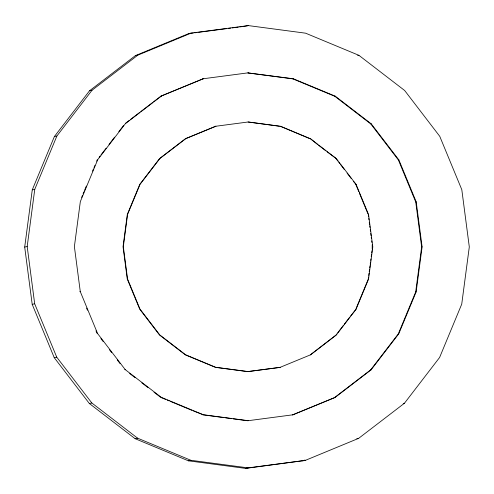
<?xml version="1.0" encoding="UTF-8"?>
<svg xmlns="http://www.w3.org/2000/svg" width="494" height="494" viewBox="0 0 494 494"><rect width="100%" height="100%" fill="white"/><g stroke="black" fill="none" stroke-linecap="round" stroke-linejoin="round"><path stroke-width="0.74" d="M24.7 247.08L32.271 189.85L54.389 136.535L89.544 90.766L135.35 55.655L188.677 33.611L191.166 33.092L248.389 25.602L305.595 33.184L358.897 55.316L404.654 90.501L439.753 136.325L461.804 189.677L469.3 246.92L461.729 304.15L439.611 357.465L404.456 403.234L358.65 438.345L305.323 460.389L245.611 468.398L188.405 460.816L135.103 438.684L89.346 403.499L54.247 357.675L32.196 304.323L24.7 247.08L27.189 246.562L34.759 189.332L56.878 136.017L92.032 90.248L137.838 55.137L191.166 33.092M215.569 126.279L248.136 121.993L280.419 126.273L310.498 138.765L336.315 158.617L356.125 184.472L368.567 214.581L372.797 246.883L368.524 279.172L356.044 309.263L336.204 335.086L310.356 354.896L279.981 367.4L247.692 371.624L215.415 367.345L185.336 354.853L159.513 335.006L139.709 309.145L127.267 279.036L123.037 246.741L127.31 214.445L139.79 184.361L159.63 158.531L185.472 138.721L215.847 126.223L185.472 138.721M280.265 367.338L247.976 371.562L215.693 367.289L185.621 354.797L159.797 334.944L139.987 309.083L127.551 278.98L123.321 246.679L127.588 214.384L140.068 184.299L159.908 158.475L185.756 138.66M356.051 308.62L368.24 279.233L368.536 276.98M368.74 275.479L369.037 273.225M369.234 271.725L369.531 269.471M369.728 267.97L370.031 265.716M370.228 264.21L370.525 261.962M370.722 260.455L370.926 258.955M371.222 256.701L371.519 254.447M371.716 252.947L372.013 250.693M372.217 249.192L372.217 244.684M334.611 397.534L370.636 369.92L398.288 333.925L415.682 291.991L421.635 246.981L415.738 201.96L398.399 159.994L370.79 123.951L334.802 96.287L292.88 78.873L247.889 72.914L293.35 78.774L335.272 96.188L371.26 123.858L398.868 159.902L416.207 201.861L422.104 246.883L416.152 291.892L398.757 333.827L371.105 369.827L335.08 397.435L292.664 414.874L335.08 397.435M81.633 197.421L82.523 195.291M83.109 193.87L83.992 191.74M84.585 190.314L86.351 186.053M92.545 171.128L93.428 168.991M94.021 167.571L94.904 165.441M96.676 161.174L97.262 159.753M99.14 157.314L100.072 156.092M101.011 154.875L106.167 148.163M108.983 144.501L114.602 137.178M118.826 131.688L123.512 125.587M310.356 354.896L335.92 335.148L336.846 333.944M337.766 332.746L343.305 325.534M344.225 324.336L349.764 317.129M350.684 315.925L356.044 309.263M125.525 123.284L129.187 120.48M130.41 119.542L139.567 112.521M140.79 111.588L152.393 102.696M153.615 101.758L160.939 96.145L203.355 78.707L160.939 96.145M161.408 96.046L125.383 123.654L97.732 159.655L80.337 201.589L74.384 246.599L80.281 291.621L97.621 333.58L125.229 369.623L161.217 397.293L203.139 414.707L248.13 420.666L247.661 420.764L293.133 414.775M302.834 460.908L304.965 460.025M248.389 25.602L243.61 26.417M135.35 55.655L137.838 55.137M89.544 90.766L92.032 90.248M357.65 55.575L358.897 55.316M292.88 78.873L293.35 78.774M54.389 136.535L56.878 136.017M334.802 96.287L335.272 96.188M248.136 121.993L279.388 126.229M280.419 126.273L309.516 138.53M32.271 189.85L34.759 189.332M370.79 123.951L371.26 123.858M310.498 138.765L317.42 144.359M327.028 151.751L336.315 158.617M398.399 159.994L398.868 159.902M353.537 181.526L356.125 184.472M415.738 201.96L416.207 201.861M368.567 214.581L368.58 216.891M79.812 291.719L80.281 291.621M32.196 304.323L34.685 303.804L56.73 357.156L91.835 402.981L137.591 438.166L190.894 460.297L248.099 467.88L305.323 460.389M421.635 246.981L422.104 246.883M97.151 333.678L97.621 333.58M54.247 357.675L56.73 357.156M415.682 291.991L416.152 291.892M124.76 369.722L125.229 369.623M398.288 333.925L398.757 333.827M89.346 403.499L91.835 402.981M161.217 397.293L160.748 397.392L154.035 392.236M370.636 369.92L371.105 369.827M193.432 410.965L203.139 414.707M135.103 438.684L137.591 438.166M403.209 403.493L404.456 403.234M188.405 460.816L190.894 460.297M356.785 438.734L358.026 438.474M245.611 468.398L248.099 467.88M188.677 33.611L193.259 33.012M194.784 32.808L197.075 32.511M198.6 32.308L226.826 28.615M228.352 28.417L230.642 28.115M232.168 27.917L238.269 27.121M239.794 26.917L242.085 26.62M202.886 78.799L248.359 72.816M202.67 414.799L224.023 417.634M225.548 417.831L231.649 418.64M233.174 418.844L246.901 420.666M161.458 397.689L165.718 399.461M167.145 400.047L169.275 400.937M170.696 401.523L192.012 410.378M318.618 145.285L325.824 150.824M129.638 373.476L135.128 377.694M141.84 382.856L147.934 387.543M336.037 158.673L337.877 161.081M338.798 162.279L339.718 163.483M340.638 164.687L344.324 169.498M347.091 173.11L351.234 178.519M100.893 338.569L103.234 341.62M109.316 349.567L111.656 352.617M117.269 359.947L120.079 363.615M355.841 184.534L358.737 191.536M359.311 192.938L367.993 213.939M86.567 308.077L87.45 310.207M95.978 330.838L96.855 332.968M368.777 218.397L368.969 219.898M369.265 222.152L369.561 224.406M369.759 225.906L369.957 227.407M370.253 229.661L370.444 231.167M370.741 233.421L371.037 235.675M371.235 237.176L371.432 238.676M371.723 240.93L371.92 242.431M27.189 246.562L34.685 303.804"/></g></svg>
